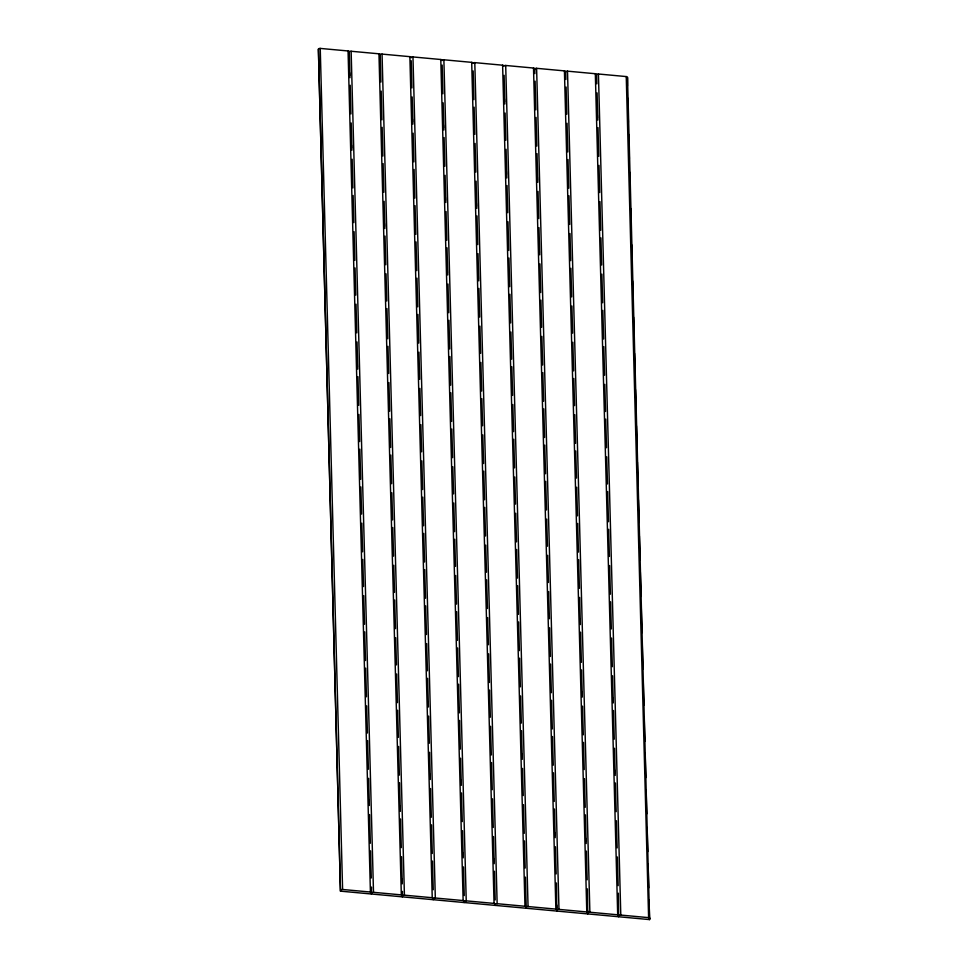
<?xml version="1.0" encoding="UTF-8"?>
<svg xmlns="http://www.w3.org/2000/svg" width="968" height="968" viewBox="0 0 968 968"><rect width="100%" height="100%" fill="white"/><g stroke="black" fill="none" stroke-linecap="round" stroke-linejoin="round"><path stroke-width="1.45" d="M411.158 57.596A1.573 0.92 -1.5 0 0 409.875 56.664L382.058 54.099A1.573 0.92 -1.5 0 0 380.279 54.752A1.573 0.92 -1.5 0 0 378.96 53.809L351.142 51.256A1.573 0.92 -1.5 0 0 349.363 51.909A1.573 0.92 -1.5 0 0 348.056 50.965L320.239 48.412A1.573 0.92 -1.5 0 0 318.399 49.174L340.47 891.153L649.576 919.6L627.506 77.621A1.573 0.92 -1.5 0 0 626.248 76.569L598.43 74.004A1.573 0.92 -1.5 0 0 596.591 74.778A1.573 0.92 -1.5 0 0 595.332 73.725L567.514 71.16A1.573 0.92 -1.5 0 0 565.687 71.934A1.573 0.92 -1.5 0 0 564.429 70.882L536.611 68.317A1.573 0.92 -1.5 0 0 534.772 69.091L534.481 69.998M340.47 891.153L318.399 49.174M627.506 77.621L627.409 86.079M371.385 894.009L371.506 887.051M402.289 896.852L402.458 891.407M433.204 899.695L433.495 898.776A1.573 0.92 -1.5 0 1 435.322 898.014L463.14 900.567A1.573 0.92 -1.5 0 1 464.398 901.619A1.573 0.92 -1.5 0 1 466.237 900.857L494.055 903.41A1.573 0.92 -1.5 0 1 495.314 904.463A1.573 0.92 -1.5 0 1 497.141 903.701L524.971 906.266A1.573 0.92 -1.5 0 1 526.217 907.318A1.573 0.92 -1.5 0 1 528.056 906.544L555.874 909.109A1.573 0.92 -1.5 0 1 557.132 910.162A1.573 0.92 -1.5 0 1 558.972 909.388L586.789 911.953A1.573 0.92 -1.5 0 1 588.048 913.005A1.573 0.92 -1.5 0 1 589.875 912.231L617.693 914.796A1.573 0.92 -1.5 0 1 618.951 915.849A1.573 0.92 -1.5 0 1 620.79 915.075L648.608 917.64A1.573 0.92 -1.5 0 1 649.867 918.692M464.108 902.539L464.398 901.619M495.023 905.382L495.314 904.463M525.939 908.226L526.217 907.318M556.842 911.07L556.406 882.973M618.661 916.756L618.346 893.198M411.182 57.596A1.573 0.92 -1.5 0 1 412.961 56.943L440.791 59.508A1.573 0.92 -1.5 0 1 442.037 60.56A1.573 0.92 -1.5 0 1 443.876 59.786L471.694 62.351A1.573 0.92 -1.5 0 1 472.953 63.404A1.573 0.92 -1.5 0 1 474.792 62.63L502.61 65.195A1.573 0.92 -1.5 0 1 503.856 66.248A1.573 0.92 -1.5 0 1 505.695 65.473L533.513 68.038A1.573 0.92 -1.5 0 1 534.772 69.091L534.893 73.616M340.76 890.245A1.573 0.92 -1.5 0 1 342.599 889.483L370.417 892.036A1.573 0.92 -1.5 0 1 371.676 893.089A1.573 0.92 -1.5 0 1 373.503 892.327L401.321 894.88A1.573 0.92 -1.5 0 1 402.579 895.932A1.573 0.92 -1.5 0 1 404.418 895.17L432.236 897.723A1.573 0.92 -1.5 0 1 433.495 898.776M627.736 98.155L628.377 122.319M628.704 134.395L629.345 158.558M629.696 172.147L630.301 194.798M630.664 208.386L631.305 232.55M631.632 244.626L632.273 268.789M632.588 280.865L633.229 305.029M633.556 317.105L634.197 341.268M634.524 353.356L635.165 377.508M635.48 389.596L636.121 413.747M636.448 425.835L637.089 449.987M637.404 462.075L638.057 486.226M638.408 499.815L639.013 522.466M639.376 536.066L640.017 560.218M640.344 572.306L640.985 596.457M641.3 608.545L641.941 632.697M642.268 644.785L642.909 668.936M643.236 681.024L643.877 705.176M644.192 717.264L644.833 741.415M645.16 753.503L645.801 777.655M646.116 789.743L646.757 813.894M647.12 827.495L647.761 851.646M648.088 863.734L648.729 887.886M649.056 899.974L649.576 919.6M626.248 76.569L648.608 917.64M598.43 74.004L620.79 915.075M596.591 74.778L596.832 83.841M597.074 92.892L597.8 120.08M597.994 127.631L598.756 156.32M598.998 165.371L599.724 192.559M599.966 201.61L600.729 230.311M600.922 237.862L601.648 265.038M601.89 274.101L602.653 302.79M602.858 310.341L603.621 339.03M603.814 346.58L604.577 375.269M604.818 384.32L605.544 411.509M605.75 419.059L606.512 447.748M606.742 456.811L607.468 483.988M607.674 491.538L608.473 521.74M608.678 529.29L609.392 556.467M609.634 565.53L610.397 594.219M610.602 601.769L611.328 628.946M611.57 638.009L612.333 666.698M612.575 675.761L613.288 702.937M613.494 710.488L614.256 739.177M614.499 748.24L615.224 775.416M615.418 782.967L616.18 811.656M616.422 820.719L617.148 847.895M617.39 856.958L618.153 885.647M597.341 114.95L597.425 117.963M605.097 406.379L605.169 409.391M612.841 697.807L612.925 700.832M614.765 770.286L614.849 773.311M595.332 73.725L617.693 914.796M567.514 71.16L589.875 912.231M565.687 71.934L565.881 79.485M566.086 87.035L566.8 114.212M567.042 123.275L567.805 151.964M568.01 159.514L568.773 188.203M568.978 195.754L569.741 224.443M569.983 233.506L570.696 260.682M570.902 268.233L571.664 296.922M571.906 305.985L572.632 333.161M572.862 342.224L573.625 370.913M573.83 378.464L574.556 405.64M574.798 414.703L575.561 443.392M575.754 450.943L576.48 478.119M576.722 487.182L577.485 515.871M577.69 523.422L578.453 552.111M578.646 559.661L579.409 588.35M579.65 597.413L580.376 624.59M580.57 632.14L581.381 662.342M581.574 669.892L582.3 697.069M582.542 706.132L583.305 734.821M583.51 742.371L584.224 769.548M584.466 778.611L585.229 807.3M585.434 814.85L586.197 843.539M586.39 851.09L587.165 879.779M587.394 888.842L587.757 913.913L587.673 910.888M570.249 255.552L570.333 258.577M572.173 328.031L572.257 331.056M574.109 400.51L574.181 403.535M577.993 546.981L578.077 550.005M579.929 619.459L580.001 622.485M581.853 691.938L581.937 694.963M585.749 838.409L585.821 841.434M564.429 70.882L586.789 911.953M536.611 68.317L558.972 909.388M535.098 81.167L535.861 109.856M536.054 117.406L536.816 146.095M537.022 153.646L537.784 182.335M538.026 191.398L538.74 218.574M538.982 227.637L539.708 254.814M539.95 263.877L540.713 292.566M540.918 300.116L541.632 327.293M541.874 336.356L542.637 365.045M542.842 372.595L543.605 401.284M543.81 408.835L544.573 437.524M544.766 445.074L545.529 473.763M545.734 481.314L546.496 510.003M546.739 519.066L547.452 546.242M547.694 555.305L548.42 582.482M548.662 591.545L549.388 618.721M549.63 627.784L550.393 656.473M550.586 664.024L551.349 692.713M551.554 700.263L552.317 728.952M552.51 736.503L553.273 765.192M553.478 772.742L554.24 801.431M554.446 808.982L555.208 837.683M555.451 846.734L556.164 873.923M537.337 177.204L537.409 180.229M539.261 249.683L539.345 252.708M541.185 322.162L541.269 325.188M545.081 468.633L545.165 471.658M547.005 541.112L547.089 544.137M548.941 613.603L549.013 616.616M554.761 832.553L554.833 835.565M556.685 905.032L556.757 908.045M533.513 68.038L555.874 909.109M505.695 65.473L528.056 906.544M504.098 75.298L504.86 103.999M505.102 113.05L505.828 140.239M506.07 149.29L506.833 177.979M507.038 185.529L507.752 212.718M507.994 221.769L508.757 250.458M508.962 258.008L509.725 286.709M509.918 294.248L510.68 322.949M510.922 332L511.649 359.189M511.854 366.739L512.616 395.428M512.859 404.479L513.572 431.667M513.778 439.218L514.54 467.907M514.782 476.958L515.508 504.146M515.75 513.209L516.513 541.899M516.706 549.449L517.469 578.138M517.674 585.688L518.437 614.377M518.63 621.928L519.393 650.617M519.598 658.167L520.361 686.856M520.602 695.907L521.328 723.096M521.522 730.646L522.284 759.335M522.526 768.398L523.252 795.575M523.494 804.638L524.257 833.327M524.45 840.877L525.176 868.054M525.418 877.117L526.181 905.806M504.413 98.869L504.497 101.882M506.349 171.348L506.421 174.361M511.201 354.058L511.286 357.071M514.093 462.777L514.165 465.789M521.837 754.205L521.921 757.218M502.61 65.195L524.971 906.266M474.792 62.63L497.141 903.701M473.158 70.954L473.921 99.643M474.114 107.194L474.84 134.37M475.082 143.433L475.845 172.123M476.087 181.185L476.8 208.362M477.006 215.912L477.769 244.601M478.01 253.664L478.736 280.841M478.93 288.391L479.692 317.081M479.934 326.143L480.66 353.32M480.902 362.383L481.665 391.072M481.858 398.622L482.584 425.799M482.826 434.862L483.589 463.551M483.794 471.101L484.557 499.791M484.75 507.341L485.512 536.03M485.754 545.093L486.481 572.269M486.686 579.82L487.449 608.509M487.69 617.572L488.404 644.749M488.646 653.811L489.409 682.5M489.614 690.051L490.34 717.227M490.57 726.29L491.333 754.98M491.538 762.53L492.264 789.707M492.506 798.769L493.269 827.458M493.511 836.521L494.224 863.698M494.43 871.248L495.192 899.938M476.353 203.232L476.438 206.244M478.289 275.711L478.361 278.736M486.033 567.139L486.118 570.164M487.957 639.618L488.041 642.643M493.777 858.568L493.861 861.593M471.694 62.351L494.055 903.41M443.876 59.786L466.237 900.857M442.158 65.086L442.921 93.775M443.162 102.838L443.889 130.014M444.094 137.565L444.856 166.254M445.099 175.317L445.812 202.493M446.054 211.556L446.817 240.245M447.022 247.796L447.748 274.972M447.978 284.035L448.741 312.724M448.946 320.275L449.709 348.964M449.914 356.514L450.677 385.204M450.87 392.754L451.632 421.443M451.838 428.993L452.601 457.683M452.842 466.745L453.569 493.922M453.798 502.985L454.573 531.674M454.766 539.224L455.492 566.401M455.734 575.464L456.497 604.153M456.69 611.703L457.453 640.392M457.658 647.943L458.421 676.632M458.626 684.182L459.389 712.871M459.582 720.422L460.344 749.111M460.586 758.174L461.312 785.35M461.506 792.901L462.281 821.59M462.51 830.653L463.236 857.83M463.478 866.892L464.241 895.581M443.441 124.884L443.526 127.909M445.365 197.363L445.449 200.388M447.289 269.842L447.373 272.867M451.185 416.313L451.269 419.338M453.109 488.792L453.193 491.817M455.045 561.271L455.117 564.296M458.941 707.741L459.014 710.766M460.865 780.22L460.937 783.245M462.789 852.711L462.873 855.724M440.791 59.508L463.14 900.567M412.961 56.943L435.322 898.014M411.219 60.73L411.932 87.907M412.174 96.969L412.9 124.146M413.142 133.209L413.905 161.898M414.098 169.448L414.861 198.137M415.066 205.688L415.829 234.377M416.034 241.927L416.797 270.616M416.99 278.167L417.752 306.856M417.958 314.406L418.721 343.096M418.962 352.158L419.689 379.347M419.918 388.398L420.644 415.587M420.886 424.637L421.612 451.826M421.854 460.877L422.617 489.566M422.81 497.116L423.573 525.806M423.778 533.356L424.541 562.045M424.746 569.595L425.509 598.297M425.702 605.835L426.464 634.536M426.706 643.587L427.433 670.776M427.626 678.326L428.388 707.015M428.63 716.066L429.356 743.255M429.598 752.305L430.324 779.494M430.566 788.545L431.329 817.246M431.522 824.796L432.285 853.486M432.49 861.036L433.253 889.725M412.453 119.028L412.525 122.041M418.273 337.977L418.345 340.99M420.197 410.456L420.281 413.469M422.121 482.935L422.205 485.948M427.941 701.885L428.025 704.898M429.877 774.364L429.949 777.377M409.875 56.664L432.236 897.723M382.058 54.099L404.418 895.17M380.218 54.861L380.944 82.05M381.186 91.113L381.949 119.802M382.154 127.352L382.917 156.042M383.11 163.592L383.873 192.281M384.114 201.332L384.841 228.521M385.034 236.071L385.796 264.76M386.038 273.823L386.764 301M386.97 308.55L387.769 338.752M387.974 346.302L388.688 373.479M388.93 382.541L389.693 411.231M389.898 418.781L390.661 447.47M390.866 455.021L391.629 483.71M391.858 492.772L392.584 519.949M392.79 527.5L393.553 556.189M393.794 565.251L394.508 592.428M394.714 599.979L395.476 628.668M395.718 637.73L396.444 664.907M396.686 673.97L397.449 702.659M397.642 710.21L398.368 737.386M398.61 746.449L399.373 775.138M399.566 782.688L400.329 811.378M400.534 818.928L401.296 847.617M401.538 856.68L402.264 883.857M384.393 223.39L384.465 226.403M392.137 514.819L392.221 517.832M395.029 623.537L395.113 626.562M399.881 806.247L399.966 809.272M401.817 878.726L401.889 881.751M378.96 53.809L401.321 894.88M351.142 51.256L373.503 892.327M349.315 52.018L349.993 77.694M350.198 85.245L350.961 113.934M351.202 122.996L351.916 150.173M352.158 159.236L352.921 187.925M353.126 195.476L353.852 222.652M354.094 231.715L354.857 260.404M355.05 267.954L355.776 295.131M356.018 304.194L356.781 332.883M357.023 341.946L357.749 369.123M357.942 376.673L358.704 405.362M358.946 414.425L359.673 441.602M359.866 449.152L360.677 479.354M360.87 486.904L361.596 514.081M361.838 523.144L362.601 551.833M362.806 559.383L363.52 586.56M363.762 595.622L364.525 624.312M364.73 631.862L365.493 660.551M365.686 668.101L366.449 696.791M366.69 705.854L367.416 733.03M367.622 740.58L368.385 769.27M368.626 778.332L369.34 805.509M369.582 814.572L370.345 843.261M370.55 850.811L371.276 877.988M349.545 72.564L349.629 75.589M351.469 145.043L351.553 148.068M357.289 363.992L357.374 367.017M359.225 436.471L359.297 439.496M361.149 508.95L361.233 511.975M365.045 655.421L365.118 658.446M366.969 727.9L367.054 730.925M368.893 800.379L368.977 803.404M348.056 50.965L370.417 892.036M320.239 48.412L342.599 889.483"/></g></svg>
